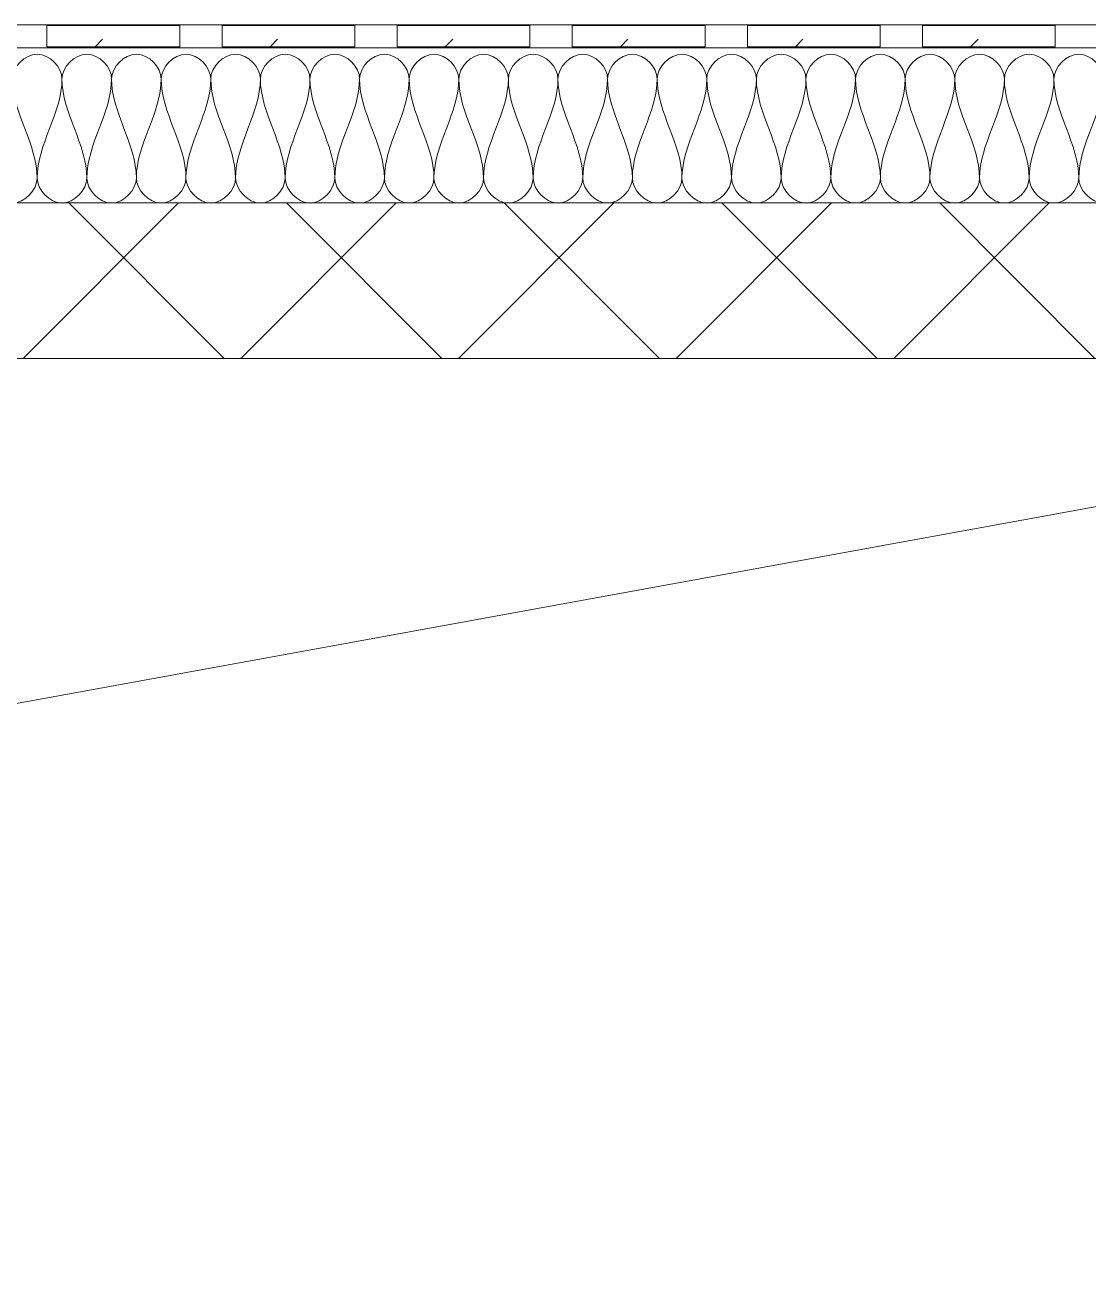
# Model space of a CAD drawing. Header units: millimetres. Extents: x -9226 to 166212, y -13 to 97274.
# Drawn here: x 67794 to 69867, y 33972 to 36389 of the extents above; entities that cross this region are included whole.
import ezdxf

# ---------------------------------------------------------------- set-up
doc = ezdxf.new("R2010")
doc.units = ezdxf.units.MM
doc.layers.add('A-DETL', color=7, linetype='Continuous', lineweight=9, true_color=0x00a600)
doc.layers.add('A-DETL-GENF', color=7, linetype='Continuous', lineweight=9)
doc.layers.add('A-DETL-THIN', color=8, linetype='Continuous', lineweight=5)

msp = doc.modelspace()

# ---------------------------------------------------------------- hatches: boundary and pattern name
at = {"layer": 'A-DETL-GENF'}
h = msp.add_hatch(dxfattribs=at)
h.set_pattern_fill('FP_73', style=0, pattern_type=2)
h.set_pattern_definition([(45, (-408784.17, 25124.7), (428.04002, 0), [605.34, 0, 0, 0]), (45, (-408409.66, 25285.2), (428.04002, 0), [151.313, -454.027]), (45, (-408249.14, 25445.74), (428.04002, 0), [151.313, -454.027]), (45, (-408570.18, 25124.7), (428.04002, 0), [151.313, -454.027])])
h.paths.add_polyline_path([(68096.2, 36346.5), (68096.2, 36388.1), (67837.4, 36388.1), (67837.4, 36346.5)])
h = msp.add_hatch(dxfattribs=at)
h.set_pattern_fill('FP_74', style=0, pattern_type=2)
h.set_pattern_definition([(45, (-408442.87, 25124.7), (428.04002, 0), [605.34, 0, 0, 0]), (45, (-408068.36, 25285.2), (428.04002, 0), [151.313, -454.027]), (45, (-407907.84, 25445.74), (428.04002, 0), [151.313, -454.027]), (45, (-408228.88, 25124.7), (428.04002, 0), [151.313, -454.027])])
h.paths.add_polyline_path([(68437.5, 36346.5), (68437.5, 36388.1), (68178.7, 36388.1), (68178.7, 36346.5)])
h = msp.add_hatch(dxfattribs=at)
h.set_pattern_fill('FP_75', style=0, pattern_type=2)
h.set_pattern_definition([(45, (-408101.57, 25124.7), (428.04002, 0), [605.34, 0, 0, 0]), (45, (-407727.06, 25285.2), (428.04002, 0), [151.313, -454.027]), (45, (-407566.54, 25445.74), (428.04002, 0), [151.313, -454.027]), (45, (-407887.6, 25124.7), (428.04002, 0), [151.313, -454.027])])
h.paths.add_polyline_path([(68778.8, 36346.5), (68778.8, 36388.1), (68520, 36388.1), (68520, 36346.5)])
h = msp.add_hatch(dxfattribs=at)
h.set_pattern_fill('FP_76', style=0, pattern_type=2)
h.set_pattern_definition([(45, (-407760.28, 25124.7), (428.04002, 0), [605.34, 0, 0, 0]), (45, (-407385.76, 25285.2), (428.04002, 0), [151.313, -454.027]), (45, (-407225.24, 25445.74), (428.04002, 0), [151.313, -454.027]), (45, (-407546.3, 25124.7), (428.04002, 0), [151.313, -454.027])])
h.paths.add_polyline_path([(69120.1, 36346.5), (69120.1, 36388.1), (68861.3, 36388.1), (68861.3, 36346.5)])
h = msp.add_hatch(dxfattribs=at)
h.set_pattern_fill('FP_77', style=0, pattern_type=2)
h.set_pattern_definition([(45, (-407418.98, 25124.7), (428.04002, 0), [605.34, 0, 0, 0]), (45, (-407044.47, 25285.2), (428.04002, 0), [151.313, -454.027]), (45, (-406883.94, 25445.74), (428.04002, 0), [151.313, -454.027]), (45, (-407205, 25124.7), (428.04002, 0), [151.313, -454.027])])
h.paths.add_polyline_path([(69461.4, 36346.5), (69461.4, 36388.1), (69202.6, 36388.1), (69202.6, 36346.5)])
h = msp.add_hatch(dxfattribs=at)
h.set_pattern_fill('FP_78', style=0, pattern_type=2)
h.set_pattern_definition([(45, (-407077.68, 25124.7), (428.04002, 0), [605.34, 0, 0, 0]), (45, (-406703.17, 25285.2), (428.04002, 0), [151.313, -454.027]), (45, (-406542.64, 25445.74), (428.04002, 0), [151.313, -454.027]), (45, (-406863.7, 25124.7), (428.04002, 0), [151.313, -454.027])])
h.paths.add_polyline_path([(69802.7, 36346.5), (69802.7, 36388.1), (69543.9, 36388.1), (69543.9, 36346.5)])
h = msp.add_hatch(dxfattribs=at)
h.set_pattern_fill('FP_26', style=0, pattern_type=2)
h.set_pattern_definition([(45, (-411855.86, 20237.43), (-212.13203, 212.13203), []), (135, (-411855.86, 20237.43), (-212.13203, -212.13203), [])])
h.paths.add_polyline_path([(65957, 31805.3), (71769.5, 31805.3), (71769.5, 36042.1), (65111.7, 36042.1), (65111.7, 31805.3)])
h.paths.add_polyline_path([(65957, 32107.9), (65414.4, 32107.9), (65414.4, 35739.4), (71466.9, 35739.4), (71466.9, 32107.9)])

# ---------------------------------------------------------------- linework, layer by layer
at = {"layer": 'A-DETL', "color": 7}
for points in [[(67770.1, 36283.8, -6.8), (67770.1, 36306.6, -6.8), (67818.4, 36357.7, -6.8), (67866.7, 36306.6, -6.8), (67866.7, 36283.8, -6.8)], [(67866.7, 36283.8, -6.8), (67866.7, 36306.6, -6.8), (67915.1, 36357.7, -6.8), (67963.4, 36306.6, -6.8), (67963.4, 36283.8, -6.8)], [(67963.4, 36283.8, -6.8), (67963.4, 36306.6, -6.8), (68011.7, 36357.7, -6.8), (68060.1, 36306.6, -6.8), (68060.1, 36283.8, -6.8)], [(68060.1, 36283.8, -6.8), (68060.1, 36306.6, -6.8), (68108.4, 36357.7, -6.8), (68156.7, 36306.6, -6.8), (68156.7, 36283.8, -6.8)], [(68156.7, 36283.8, -6.8), (68156.7, 36306.6, -6.8), (68205.1, 36357.7, -6.8), (68253.4, 36306.6, -6.8), (68253.4, 36283.8, -6.8)], [(68253.4, 36283.8, -6.8), (68253.4, 36306.6, -6.8), (68301.7, 36357.7, -6.8), (68350.1, 36306.6, -6.8), (68350.1, 36283.8, -6.8)], [(68350.1, 36283.8, -6.8), (68350.1, 36306.6, -6.8), (68398.4, 36357.7, -6.8), (68446.7, 36306.6, -6.8), (68446.7, 36283.8, -6.8)], [(68446.7, 36283.8, -6.8), (68446.7, 36306.6, -6.8), (68495.1, 36357.7, -6.8), (68543.4, 36306.6, -6.8), (68543.4, 36283.8, -6.8)], [(68543.4, 36283.8, -6.8), (68543.4, 36306.6, -6.8), (68591.7, 36357.7, -6.8), (68640.1, 36306.6, -6.8), (68640.1, 36283.8, -6.8)], [(68640.1, 36283.8, -6.8), (68640.1, 36306.6, -6.8), (68688.4, 36357.7, -6.8), (68736.7, 36306.6, -6.8), (68736.7, 36283.8, -6.8)], [(68736.7, 36283.8, -6.8), (68736.7, 36306.6, -6.8), (68785.1, 36357.7, -6.8), (68833.4, 36306.6, -6.8), (68833.4, 36283.8, -6.8)], [(68833.4, 36283.8, -6.8), (68833.4, 36306.6, -6.8), (68881.7, 36357.7, -6.8), (68930.1, 36306.6, -6.8), (68930.1, 36283.8, -6.8)], [(68930.1, 36283.8, -6.8), (68930.1, 36306.6, -6.8), (68978.4, 36357.7, -6.8), (69026.7, 36306.6, -6.8), (69026.7, 36283.8, -6.8)], [(69026.7, 36283.8, -6.8), (69026.7, 36306.6, -6.8), (69075.1, 36357.7, -6.8), (69123.4, 36306.6, -6.8), (69123.4, 36283.8, -6.8)], [(69123.4, 36283.8, -6.8), (69123.4, 36306.6, -6.8), (69171.7, 36357.7, -6.8), (69220.1, 36306.6, -6.8), (69220.1, 36283.8, -6.8)], [(69220.1, 36283.8, -6.8), (69220.1, 36306.6, -6.8), (69268.4, 36357.7, -6.8), (69316.7, 36306.6, -6.8), (69316.7, 36283.8, -6.8)], [(69316.7, 36283.8, -6.8), (69316.7, 36306.6, -6.8), (69365.1, 36357.7, -6.8), (69413.4, 36306.6, -6.8), (69413.4, 36283.8, -6.8)], [(69413.4, 36283.8, -6.8), (69413.4, 36306.6, -6.8), (69461.7, 36357.7, -6.8), (69510.1, 36306.6, -6.8), (69510.1, 36283.8, -6.8)], [(69510.1, 36283.8, -6.8), (69510.1, 36306.6, -6.8), (69558.4, 36357.7, -6.8), (69606.7, 36306.6, -6.8), (69606.7, 36283.8, -6.8)], [(69606.7, 36283.8, -6.8), (69606.7, 36306.6, -6.8), (69655.1, 36357.7, -6.8), (69703.4, 36306.6, -6.8), (69703.4, 36283.8, -6.8)], [(69703.4, 36283.8, -6.8), (69703.4, 36306.6, -6.8), (69751.7, 36357.7, -6.8), (69800.1, 36306.6, -6.8), (69800.1, 36283.8, -6.8)], [(69800.1, 36283.8, -6.8), (69800.1, 36306.6, -6.8), (69848.4, 36357.7, -6.8), (69896.7, 36306.6, -6.8), (69896.7, 36283.8, -6.8)], [(67818.4, 36090.5, -6.8), (67818.4, 36156.9, -6.8), (67770.1, 36217.4, -6.8), (67770.1, 36283.8, -6.8)], [(67866.7, 36283.8, -6.8), (67866.7, 36217.4, -6.8), (67818.4, 36156.9, -6.8), (67818.4, 36090.5, -6.8)], [(67915.1, 36090.5, -6.8), (67915.1, 36156.9, -6.8), (67866.7, 36217.4, -6.8), (67866.7, 36283.8, -6.8)], [(67963.4, 36283.8, -6.8), (67963.4, 36217.4, -6.8), (67915.1, 36156.9, -6.8), (67915.1, 36090.5, -6.8)], [(68011.7, 36090.5, -6.8), (68011.7, 36156.9, -6.8), (67963.4, 36217.4, -6.8), (67963.4, 36283.8, -6.8)], [(68060.1, 36283.8, -6.8), (68060.1, 36217.4, -6.8), (68011.7, 36156.9, -6.8), (68011.7, 36090.5, -6.8)], [(68108.4, 36090.5, -6.8), (68108.4, 36156.9, -6.8), (68060.1, 36217.4, -6.8), (68060.1, 36283.8, -6.8)], [(68156.7, 36283.8, -6.8), (68156.7, 36217.4, -6.8), (68108.4, 36156.9, -6.8), (68108.4, 36090.5, -6.8)], [(68205.1, 36090.5, -6.8), (68205.1, 36156.9, -6.8), (68156.7, 36217.4, -6.8), (68156.7, 36283.8, -6.8)], [(68253.4, 36283.8, -6.8), (68253.4, 36217.4, -6.8), (68205.1, 36156.9, -6.8), (68205.1, 36090.5, -6.8)], [(68301.7, 36090.5, -6.8), (68301.7, 36156.9, -6.8), (68253.4, 36217.4, -6.8), (68253.4, 36283.8, -6.8)], [(68350.1, 36283.8, -6.8), (68350.1, 36217.4, -6.8), (68301.7, 36156.9, -6.8), (68301.7, 36090.5, -6.8)], [(68398.4, 36090.5, -6.8), (68398.4, 36156.9, -6.8), (68350.1, 36217.4, -6.8), (68350.1, 36283.8, -6.8)], [(68446.7, 36283.8, -6.8), (68446.7, 36217.4, -6.8), (68398.4, 36156.9, -6.8), (68398.4, 36090.5, -6.8)], [(68495.1, 36090.5, -6.8), (68495.1, 36156.9, -6.8), (68446.7, 36217.4, -6.8), (68446.7, 36283.8, -6.8)], [(68543.4, 36283.8, -6.8), (68543.4, 36217.4, -6.8), (68495.1, 36156.9, -6.8), (68495.1, 36090.5, -6.8)], [(68591.7, 36090.5, -6.8), (68591.7, 36156.9, -6.8), (68543.4, 36217.4, -6.8), (68543.4, 36283.8, -6.8)], [(68640.1, 36283.8, -6.8), (68640.1, 36217.4, -6.8), (68591.7, 36156.9, -6.8), (68591.7, 36090.5, -6.8)], [(68688.4, 36090.5, -6.8), (68688.4, 36156.9, -6.8), (68640.1, 36217.4, -6.8), (68640.1, 36283.8, -6.8)], [(68736.7, 36283.8, -6.8), (68736.7, 36217.4, -6.8), (68688.4, 36156.9, -6.8), (68688.4, 36090.5, -6.8)], [(68785.1, 36090.5, -6.8), (68785.1, 36156.9, -6.8), (68736.7, 36217.4, -6.8), (68736.7, 36283.8, -6.8)], [(68833.4, 36283.8, -6.8), (68833.4, 36217.4, -6.8), (68785.1, 36156.9, -6.8), (68785.1, 36090.5, -6.8)], [(68881.7, 36090.5, -6.8), (68881.7, 36156.9, -6.8), (68833.4, 36217.4, -6.8), (68833.4, 36283.8, -6.8)], [(68930.1, 36283.8, -6.8), (68930.1, 36217.4, -6.8), (68881.7, 36156.9, -6.8), (68881.7, 36090.5, -6.8)], [(68978.4, 36090.5, -6.8), (68978.4, 36156.9, -6.8), (68930.1, 36217.4, -6.8), (68930.1, 36283.8, -6.8)], [(69026.7, 36283.8, -6.8), (69026.7, 36217.4, -6.8), (68978.4, 36156.9, -6.8), (68978.4, 36090.5, -6.8)], [(69075.1, 36090.5, -6.8), (69075.1, 36156.9, -6.8), (69026.7, 36217.4, -6.8), (69026.7, 36283.8, -6.8)], [(69123.4, 36283.8, -6.8), (69123.4, 36217.4, -6.8), (69075.1, 36156.9, -6.8), (69075.1, 36090.5, -6.8)], [(69171.7, 36090.5, -6.8), (69171.7, 36156.9, -6.8), (69123.4, 36217.4, -6.8), (69123.4, 36283.8, -6.8)], [(69220.1, 36283.8, -6.8), (69220.1, 36217.4, -6.8), (69171.7, 36156.9, -6.8), (69171.7, 36090.5, -6.8)], [(69268.4, 36090.5, -6.8), (69268.4, 36156.9, -6.8), (69220.1, 36217.4, -6.8), (69220.1, 36283.8, -6.8)], [(69316.7, 36283.8, -6.8), (69316.7, 36217.4, -6.8), (69268.4, 36156.9, -6.8), (69268.4, 36090.5, -6.8)], [(69365.1, 36090.5, -6.8), (69365.1, 36156.9, -6.8), (69316.7, 36217.4, -6.8), (69316.7, 36283.8, -6.8)], [(69413.4, 36283.8, -6.8), (69413.4, 36217.4, -6.8), (69365.1, 36156.9, -6.8), (69365.1, 36090.5, -6.8)], [(69461.7, 36090.5, -6.8), (69461.7, 36156.9, -6.8), (69413.4, 36217.4, -6.8), (69413.4, 36283.8, -6.8)], [(69510.1, 36283.8, -6.8), (69510.1, 36217.4, -6.8), (69461.7, 36156.9, -6.8), (69461.7, 36090.5, -6.8)], [(69558.4, 36090.5, -6.8), (69558.4, 36156.9, -6.8), (69510.1, 36217.4, -6.8), (69510.1, 36283.8, -6.8)], [(69606.7, 36283.8, -6.8), (69606.7, 36217.4, -6.8), (69558.4, 36156.9, -6.8), (69558.4, 36090.5, -6.8)], [(69655.1, 36090.5, -6.8), (69655.1, 36156.9, -6.8), (69606.7, 36217.4, -6.8), (69606.7, 36283.8, -6.8)], [(69703.4, 36283.8, -6.8), (69703.4, 36217.4, -6.8), (69655.1, 36156.9, -6.8), (69655.1, 36090.5, -6.8)], [(69751.7, 36090.5, -6.8), (69751.7, 36156.9, -6.8), (69703.4, 36217.4, -6.8), (69703.4, 36283.8, -6.8)], [(69800.1, 36283.8, -6.8), (69800.1, 36217.4, -6.8), (69751.7, 36156.9, -6.8), (69751.7, 36090.5, -6.8)], [(69848.4, 36090.5, -6.8), (69848.4, 36156.9, -6.8), (69800.1, 36217.4, -6.8), (69800.1, 36283.8, -6.8)], [(69896.7, 36283.8, -6.8), (69896.7, 36217.4, -6.8), (69848.4, 36156.9, -6.8), (69848.4, 36090.5, -6.8)], [(67721.7, 36090.5, -6.8), (67721.7, 36067.7, -6.8), (67770.1, 36016.6, -6.8), (67818.4, 36067.7, -6.8), (67818.4, 36090.5, -6.8)], [(67818.4, 36090.5, -6.8), (67818.4, 36067.7, -6.8), (67866.7, 36016.6, -6.8), (67915.1, 36067.7, -6.8), (67915.1, 36090.5, -6.8)], [(67915.1, 36090.5, -6.8), (67915.1, 36067.7, -6.8), (67963.4, 36016.6, -6.8), (68011.7, 36067.7, -6.8), (68011.7, 36090.5, -6.8)], [(68011.7, 36090.5, -6.8), (68011.7, 36067.7, -6.8), (68060.1, 36016.6, -6.8), (68108.4, 36067.7, -6.8), (68108.4, 36090.5, -6.8)], [(68108.4, 36090.5, -6.8), (68108.4, 36067.7, -6.8), (68156.7, 36016.6, -6.8), (68205.1, 36067.7, -6.8), (68205.1, 36090.5, -6.8)], [(68205.1, 36090.5, -6.8), (68205.1, 36067.7, -6.8), (68253.4, 36016.6, -6.8), (68301.7, 36067.7, -6.8), (68301.7, 36090.5, -6.8)], [(68301.7, 36090.5, -6.8), (68301.7, 36067.7, -6.8), (68350.1, 36016.6, -6.8), (68398.4, 36067.7, -6.8), (68398.4, 36090.5, -6.8)], [(68398.4, 36090.5, -6.8), (68398.4, 36067.7, -6.8), (68446.7, 36016.6, -6.8), (68495.1, 36067.7, -6.8), (68495.1, 36090.5, -6.8)], [(68495.1, 36090.5, -6.8), (68495.1, 36067.7, -6.8), (68543.4, 36016.6, -6.8), (68591.7, 36067.7, -6.8), (68591.7, 36090.5, -6.8)], [(68591.7, 36090.5, -6.8), (68591.7, 36067.7, -6.8), (68640.1, 36016.6, -6.8), (68688.4, 36067.7, -6.8), (68688.4, 36090.5, -6.8)], [(68688.4, 36090.5, -6.8), (68688.4, 36067.7, -6.8), (68736.7, 36016.6, -6.8), (68785.1, 36067.7, -6.8), (68785.1, 36090.5, -6.8)], [(68785.1, 36090.5, -6.8), (68785.1, 36067.7, -6.8), (68833.4, 36016.6, -6.8), (68881.7, 36067.7, -6.8), (68881.7, 36090.5, -6.8)], [(68881.7, 36090.5, -6.8), (68881.7, 36067.7, -6.8), (68930.1, 36016.6, -6.8), (68978.4, 36067.7, -6.8), (68978.4, 36090.5, -6.8)], [(68978.4, 36090.5, -6.8), (68978.4, 36067.7, -6.8), (69026.7, 36016.6, -6.8), (69075.1, 36067.7, -6.8), (69075.1, 36090.5, -6.8)], [(69075.1, 36090.5, -6.8), (69075.1, 36067.7, -6.8), (69123.4, 36016.6, -6.8), (69171.7, 36067.7, -6.8), (69171.7, 36090.5, -6.8)], [(69171.7, 36090.5, -6.8), (69171.7, 36067.7, -6.8), (69220.1, 36016.6, -6.8), (69268.4, 36067.7, -6.8), (69268.4, 36090.5, -6.8)], [(69268.4, 36090.5, -6.8), (69268.4, 36067.7, -6.8), (69316.7, 36016.6, -6.8), (69365.1, 36067.7, -6.8), (69365.1, 36090.5, -6.8)], [(69365.1, 36090.5, -6.8), (69365.1, 36067.7, -6.8), (69413.4, 36016.6, -6.8), (69461.7, 36067.7, -6.8), (69461.7, 36090.5, -6.8)], [(69461.7, 36090.5, -6.8), (69461.7, 36067.7, -6.8), (69510.1, 36016.6, -6.8), (69558.4, 36067.7, -6.8), (69558.4, 36090.5, -6.8)], [(69558.4, 36090.5, -6.8), (69558.4, 36067.7, -6.8), (69606.7, 36016.6, -6.8), (69655.1, 36067.7, -6.8), (69655.1, 36090.5, -6.8)], [(69655.1, 36090.5, -6.8), (69655.1, 36067.7, -6.8), (69703.4, 36016.6, -6.8), (69751.7, 36067.7, -6.8), (69751.7, 36090.5, -6.8)], [(69751.7, 36090.5, -6.8), (69751.7, 36067.7, -6.8), (69800.1, 36016.6, -6.8), (69848.4, 36067.7, -6.8), (69848.4, 36090.5, -6.8)], [(69848.4, 36090.5, -6.8), (69848.4, 36067.7, -6.8), (69896.7, 36016.6, -6.8), (69945.1, 36067.7, -6.8), (69945.1, 36090.5, -6.8)]]:
    msp.add_open_spline(points, degree=3, dxfattribs=at)
at = {"layer": 'A-DETL-THIN', "color": 7}
for p, q in [((72116.8, 36389.3, -6.8), (64764.5, 36389.3, -6.8)), ((67837.4, 36388.1, -6.8), (67837.4, 36346.5, -6.8)), ((68096.2, 36388.1, -6.8), (67837.4, 36388.1, -6.8)), ((68096.2, 36346.5, -6.8), (68096.2, 36388.1, -6.8)), ((68178.7, 36388.1, -6.8), (68178.7, 36346.5, -6.8)), ((68437.5, 36388.1, -6.8), (68178.7, 36388.1, -6.8)), ((68437.5, 36346.5, -6.8), (68437.5, 36388.1, -6.8)), ((68520, 36388.1, -6.8), (68520, 36346.5, -6.8)), ((68778.8, 36388.1, -6.8), (68520, 36388.1, -6.8)), ((68778.8, 36346.5, -6.8), (68778.8, 36388.1, -6.8)), ((68861.3, 36388.1, -6.8), (68861.3, 36346.5, -6.8)), ((69120.1, 36388.1, -6.8), (68861.3, 36388.1, -6.8)), ((69120.1, 36346.5, -6.8), (69120.1, 36388.1, -6.8)), ((69202.6, 36388.1, -6.8), (69202.6, 36346.5, -6.8)), ((69461.4, 36388.1, -6.8), (69202.6, 36388.1, -6.8)), ((69461.4, 36346.5, -6.8), (69461.4, 36388.1, -6.8)), ((69543.9, 36388.1, -6.8), (69543.9, 36346.5, -6.8)), ((69802.7, 36388.1, -6.8), (69543.9, 36388.1, -6.8)), ((69802.7, 36346.5, -6.8), (69802.7, 36388.1, -6.8)), ((72072.2, 36344.7, -6.8), (64809.1, 36344.7, -6.8)), ((67837.4, 36346.5, -6.8), (68096.2, 36346.5, -6.8)), ((68178.7, 36346.5, -6.8), (68437.5, 36346.5, -6.8)), ((68520, 36346.5, -6.8), (68778.8, 36346.5, -6.8)), ((68861.3, 36346.5, -6.8), (69120.1, 36346.5, -6.8)), ((69202.6, 36346.5, -6.8), (69461.4, 36346.5, -6.8)), ((69543.9, 36346.5, -6.8), (69802.7, 36346.5, -6.8)), ((65111.7, 36042.1, -6.8), (71769.5, 36042.1, -6.8)), ((71466.9, 35739.4, -6.8), (65414.4, 35739.4, -6.8)), ((66400.5, 34815.7, -6.8), (71466.9, 35739.4, -6.8))]:
    msp.add_line(p, q, dxfattribs=at)

doc.saveas('drawing.dxf')
